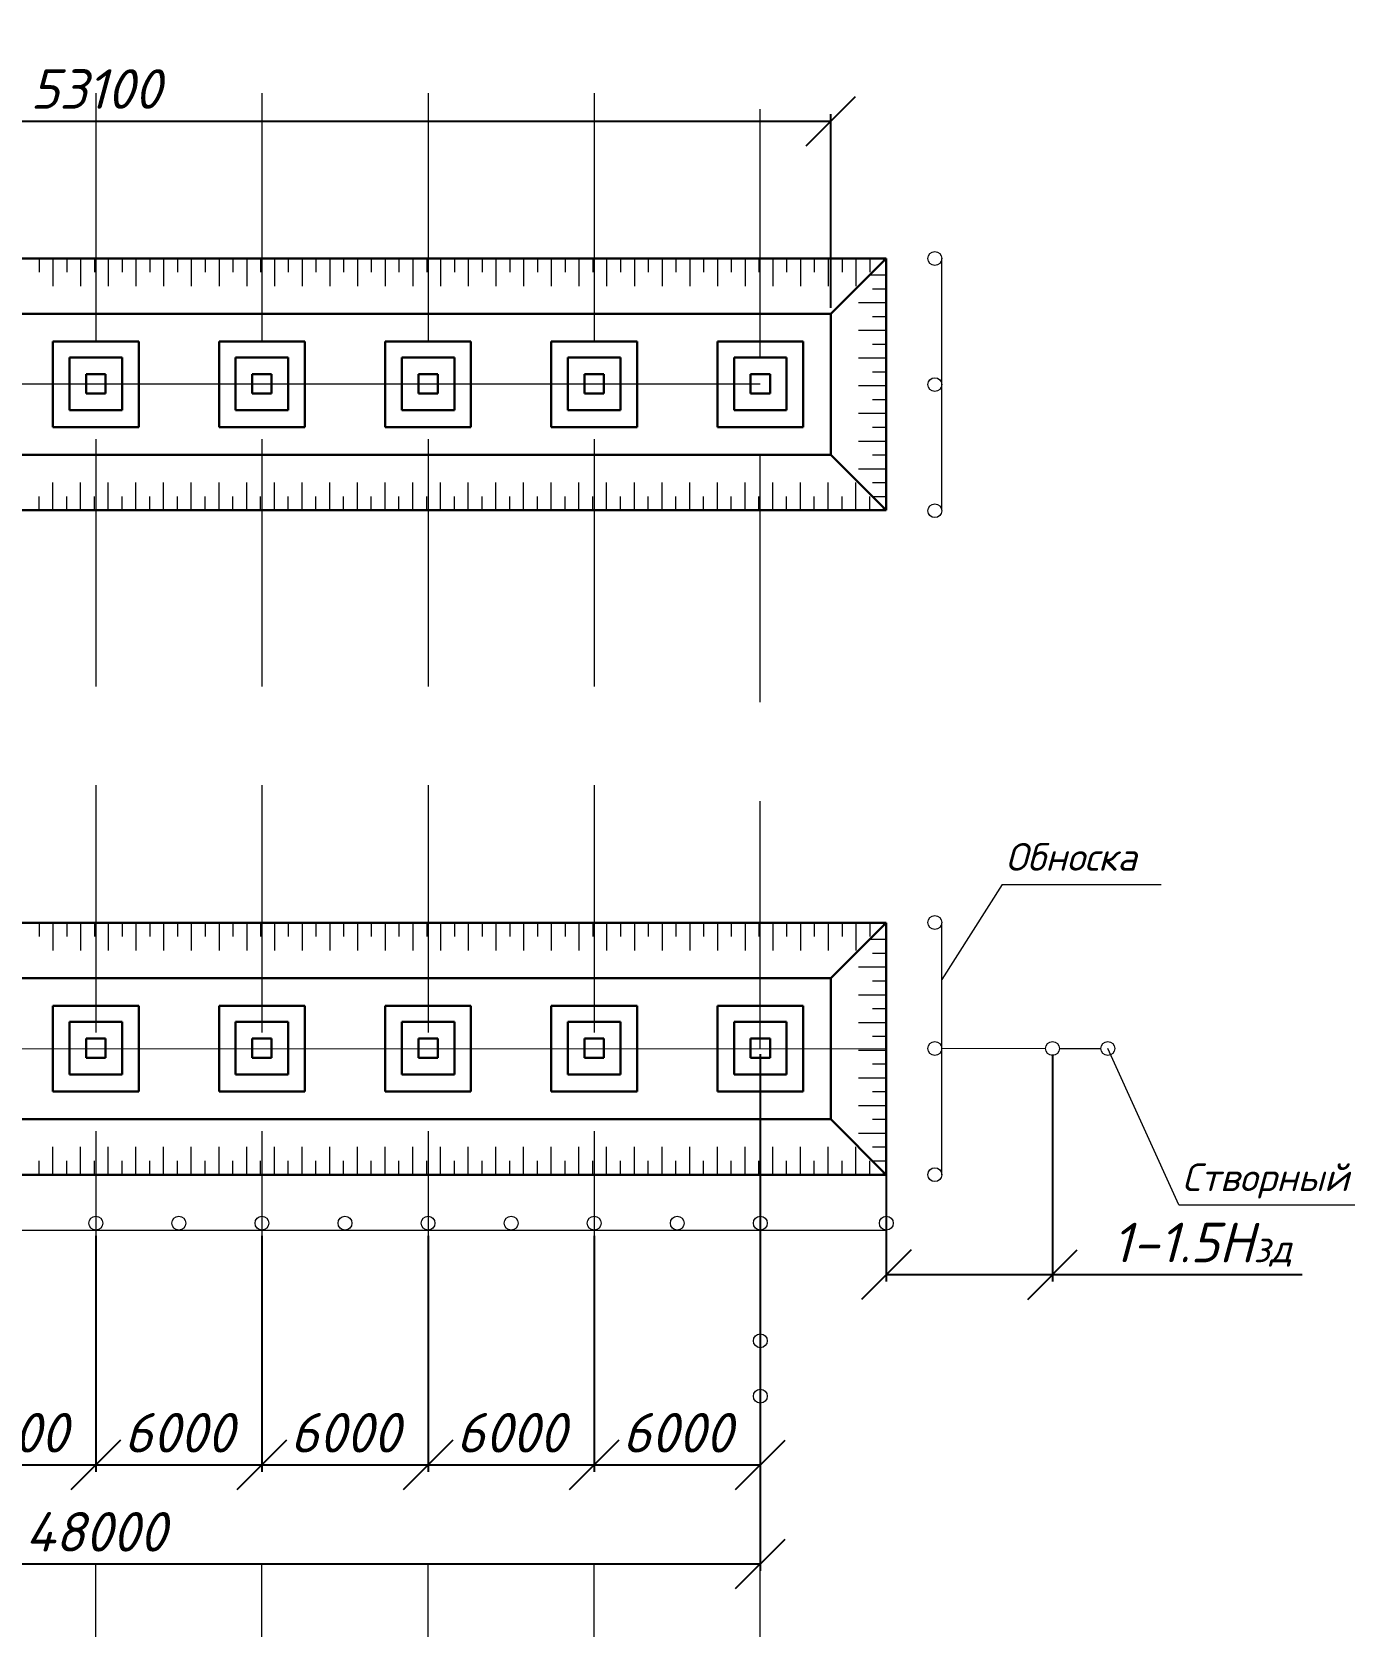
# Model space of a CAD drawing. Header units: millimetres. Extents: x 1422334 to 1587362, y 445536 to 446570.
# Drawn here: x 1585723.4 to 1585789.8, y 446402.8 to 446484 of the extents above; entities that cross this region are included whole.
import ezdxf

# ---------------------------------------------------------------- set-up
doc = ezdxf.new("R2010")
doc.units = ezdxf.units.MM
doc.header["$LTSCALE"] = 50
doc.linetypes.add('GOST2.303 4', pattern=[7, 5, -2, 0])
doc.layers.get('0').update_dxf_attribs({"lineweight": 13})
for name, color, linetype, lineweight in [('fund transh', 7, 'Continuous', 30), ('Линии склона', 7, 'Continuous', 30), ('оси траншей размеры', 7, 'Continuous', 13)]:
    doc.layers.add(name, color=color, linetype=linetype, lineweight=lineweight)
doc.styles.get("Standard").update_dxf_attribs({"font": 'isocpeui.ttf'})
doc.dimstyles.new('200', dxfattribs={"dimtxt": 2.5, "dimasz": 2.5, "dimexe": 0.3445, "dimexo": 0.3, "dimtad": 1, "dimlfac": 500, "dimtxsty": 'Standard', "dimblk": 'OBLIQUE', "dimcen": 2.5, "dimadec": 0, "dimazin": 0, "dimtfac": 1, "dimtmove": 0, "dimatfit": 3, "dimfxl": 1, "dimarcsym": 0})

# ---------------------------------------------------------------- blocks, each defined once
blk = doc.blocks.new('_Oblique')
at = {"color": 0, "linetype": 'ByBlock', "lineweight": -2}
blk.add_line((-0.5, -0.5), (0.5, 0.5), dxfattribs=at)
blk = doc.blocks.new('*D2150')
at = {"layer": 'Defpoints', "color": 0, "ltscale": 10000, "transparency": 16777216}
for p in [(1585693.002, 446432.604), (1585760.202, 446432.604), (1585760.202, 446406.525)]:
    blk.add_point(p, dxfattribs=at)
at = {"layer": 'оси траншей размеры', "color": 0, "lineweight": -2, "ltscale": 10000, "transparency": 16777216}
for p, q in [((1585693.002, 446432.304), (1585693.002, 446406.18)), ((1585760.202, 446432.304), (1585760.202, 446406.18)), ((1585693.002, 446406.525), (1585760.202, 446406.525))]:
    blk.add_line(p, q, dxfattribs=at)
at = {"layer": 'оси траншей размеры', "color": 0, "lineweight": -2, "ltscale": 10000, "transparency": 16777216, "xscale": 2.5, "yscale": 2.5, "zscale": 2.5, "rotation": 180}
blk.add_blockref('_Oblique', (1585693.002, 446406.525), dxfattribs=at)
at = {"layer": 'оси траншей размеры', "color": 0, "lineweight": -2, "ltscale": 10000, "transparency": 16777216, "xscale": 2.5, "yscale": 2.5, "zscale": 2.5}
blk.add_blockref('_Oblique', (1585760.202, 446406.525), dxfattribs=at)
at = {"layer": 'оси траншей размеры', "color": 0, "ltscale": 10000, "transparency": 16777216, "insert": (1585726.602, 446408.15), "char_height": 2, "attachment_point": 5}
blk.add_mtext('48000', dxfattribs=at)
blk = doc.blocks.new('*D2155')
at = {"layer": 'Defpoints', "color": 0, "ltscale": 10000, "transparency": 16777216}
for p in [(1585718.202, 446423.411), (1585726.602, 446423.411), (1585726.602, 446411.535)]:
    blk.add_point(p, dxfattribs=at)
at = {"layer": 'оси траншей размеры', "color": 0, "lineweight": -2, "ltscale": 10000, "transparency": 16777216}
for p, q in [((1585718.202, 446423.111), (1585718.202, 446411.191)), ((1585726.602, 446423.111), (1585726.602, 446411.191)), ((1585718.202, 446411.535), (1585726.602, 446411.535))]:
    blk.add_line(p, q, dxfattribs=at)
at = {"layer": 'оси траншей размеры', "color": 0, "lineweight": -2, "ltscale": 10000, "transparency": 16777216, "xscale": 2.5, "yscale": 2.5, "zscale": 2.5, "rotation": 180}
blk.add_blockref('_Oblique', (1585718.202, 446411.535), dxfattribs=at)
at = {"layer": 'оси траншей размеры', "color": 0, "lineweight": -2, "ltscale": 10000, "transparency": 16777216, "xscale": 2.5, "yscale": 2.5, "zscale": 2.5}
blk.add_blockref('_Oblique', (1585726.602, 446411.535), dxfattribs=at)
at = {"layer": 'оси траншей размеры', "color": 0, "ltscale": 10000, "transparency": 16777216, "insert": (1585722.402, 446413.16), "char_height": 2, "attachment_point": 5}
blk.add_mtext('6000', dxfattribs=at)
blk = doc.blocks.new('*D2156')
at = {"layer": 'Defpoints', "color": 0, "ltscale": 10000, "transparency": 16777216}
for p in [(1585726.602, 446423.411), (1585735.002, 446423.411), (1585735.002, 446411.535)]:
    blk.add_point(p, dxfattribs=at)
at = {"layer": 'оси траншей размеры', "color": 0, "lineweight": -2, "ltscale": 10000, "transparency": 16777216}
for p, q in [((1585726.602, 446423.111), (1585726.602, 446411.191)), ((1585735.002, 446423.111), (1585735.002, 446411.191)), ((1585726.602, 446411.535), (1585735.002, 446411.535))]:
    blk.add_line(p, q, dxfattribs=at)
at = {"layer": 'оси траншей размеры', "color": 0, "lineweight": -2, "ltscale": 10000, "transparency": 16777216, "xscale": 2.5, "yscale": 2.5, "zscale": 2.5, "rotation": 180}
blk.add_blockref('_Oblique', (1585726.602, 446411.535), dxfattribs=at)
at = {"layer": 'оси траншей размеры', "color": 0, "lineweight": -2, "ltscale": 10000, "transparency": 16777216, "xscale": 2.5, "yscale": 2.5, "zscale": 2.5}
blk.add_blockref('_Oblique', (1585735.002, 446411.535), dxfattribs=at)
at = {"layer": 'оси траншей размеры', "color": 0, "ltscale": 10000, "transparency": 16777216, "insert": (1585730.802, 446413.16), "char_height": 2, "attachment_point": 5}
blk.add_mtext('6000', dxfattribs=at)
blk = doc.blocks.new('*D2157')
at = {"layer": 'Defpoints', "color": 0, "ltscale": 10000, "transparency": 16777216}
for p in [(1585735.002, 446423.411), (1585743.402, 446423.411), (1585743.402, 446411.535)]:
    blk.add_point(p, dxfattribs=at)
at = {"layer": 'оси траншей размеры', "color": 0, "lineweight": -2, "ltscale": 10000, "transparency": 16777216}
for p, q in [((1585735.002, 446423.111), (1585735.002, 446411.191)), ((1585743.402, 446423.111), (1585743.402, 446411.191)), ((1585735.002, 446411.535), (1585743.402, 446411.535))]:
    blk.add_line(p, q, dxfattribs=at)
at = {"layer": 'оси траншей размеры', "color": 0, "lineweight": -2, "ltscale": 10000, "transparency": 16777216, "xscale": 2.5, "yscale": 2.5, "zscale": 2.5, "rotation": 180}
blk.add_blockref('_Oblique', (1585735.002, 446411.535), dxfattribs=at)
at = {"layer": 'оси траншей размеры', "color": 0, "lineweight": -2, "ltscale": 10000, "transparency": 16777216, "xscale": 2.5, "yscale": 2.5, "zscale": 2.5}
blk.add_blockref('_Oblique', (1585743.402, 446411.535), dxfattribs=at)
at = {"layer": 'оси траншей размеры', "color": 0, "ltscale": 10000, "transparency": 16777216, "insert": (1585739.202, 446413.16), "char_height": 2, "attachment_point": 5}
blk.add_mtext('6000', dxfattribs=at)
blk = doc.blocks.new('*D2158')
at = {"layer": 'Defpoints', "color": 0, "ltscale": 10000, "transparency": 16777216}
for p in [(1585743.402, 446423.411), (1585751.802, 446423.411), (1585751.802, 446411.535)]:
    blk.add_point(p, dxfattribs=at)
at = {"layer": 'оси траншей размеры', "color": 0, "lineweight": -2, "ltscale": 10000, "transparency": 16777216}
for p, q in [((1585743.402, 446423.111), (1585743.402, 446411.191)), ((1585751.802, 446423.111), (1585751.802, 446411.191)), ((1585743.402, 446411.535), (1585751.802, 446411.535))]:
    blk.add_line(p, q, dxfattribs=at)
at = {"layer": 'оси траншей размеры', "color": 0, "lineweight": -2, "ltscale": 10000, "transparency": 16777216, "xscale": 2.5, "yscale": 2.5, "zscale": 2.5, "rotation": 180}
blk.add_blockref('_Oblique', (1585743.402, 446411.535), dxfattribs=at)
at = {"layer": 'оси траншей размеры', "color": 0, "lineweight": -2, "ltscale": 10000, "transparency": 16777216, "xscale": 2.5, "yscale": 2.5, "zscale": 2.5}
blk.add_blockref('_Oblique', (1585751.802, 446411.535), dxfattribs=at)
at = {"layer": 'оси траншей размеры', "color": 0, "ltscale": 10000, "transparency": 16777216, "insert": (1585747.602, 446413.16), "char_height": 2, "attachment_point": 5}
blk.add_mtext('6000', dxfattribs=at)
blk = doc.blocks.new('*D2159')
at = {"layer": 'Defpoints', "color": 0, "ltscale": 10000, "transparency": 16777216}
for p in [(1585751.802, 446423.411), (1585760.202, 446423.411), (1585760.202, 446411.535)]:
    blk.add_point(p, dxfattribs=at)
at = {"layer": 'оси траншей размеры', "color": 0, "lineweight": -2, "ltscale": 10000, "transparency": 16777216}
for p, q in [((1585751.802, 446423.111), (1585751.802, 446411.191)), ((1585760.202, 446423.111), (1585760.202, 446411.191)), ((1585751.802, 446411.535), (1585760.202, 446411.535))]:
    blk.add_line(p, q, dxfattribs=at)
at = {"layer": 'оси траншей размеры', "color": 0, "lineweight": -2, "ltscale": 10000, "transparency": 16777216, "xscale": 2.5, "yscale": 2.5, "zscale": 2.5, "rotation": 180}
blk.add_blockref('_Oblique', (1585751.802, 446411.535), dxfattribs=at)
at = {"layer": 'оси траншей размеры', "color": 0, "lineweight": -2, "ltscale": 10000, "transparency": 16777216, "xscale": 2.5, "yscale": 2.5, "zscale": 2.5}
blk.add_blockref('_Oblique', (1585760.202, 446411.535), dxfattribs=at)
at = {"layer": 'оси траншей размеры', "color": 0, "ltscale": 10000, "transparency": 16777216, "insert": (1585756.002, 446413.16), "char_height": 2, "attachment_point": 5}
blk.add_mtext('6000', dxfattribs=at)
blk = doc.blocks.new('*D2160')
at = {"layer": 'Defpoints', "color": 0, "ltscale": 10000, "transparency": 16777216}
for p in [(1585766.572, 446432.591), (1585774.972, 446432.591), (1585774.972, 446421.156)]:
    blk.add_point(p, dxfattribs=at)
at = {"layer": 'оси траншей размеры', "color": 0, "lineweight": -2, "ltscale": 10000, "transparency": 16777216}
for p, q in [((1585766.572, 446432.291), (1585766.572, 446420.811)), ((1585774.972, 446432.291), (1585774.972, 446420.811)), ((1585766.572, 446421.156), (1585774.972, 446421.156)), ((1585774.972, 446421.156), (1585787.594, 446421.156))]:
    blk.add_line(p, q, dxfattribs=at)
at = {"layer": 'оси траншей размеры', "color": 0, "lineweight": -2, "ltscale": 10000, "transparency": 16777216, "xscale": 2.5, "yscale": 2.5, "zscale": 2.5, "rotation": 180}
blk.add_blockref('_Oblique', (1585766.572, 446421.156), dxfattribs=at)
at = {"layer": 'оси траншей размеры', "color": 0, "lineweight": -2, "ltscale": 10000, "transparency": 16777216, "xscale": 2.5, "yscale": 2.5, "zscale": 2.5}
blk.add_blockref('_Oblique', (1585774.972, 446421.156), dxfattribs=at)
at = {"layer": 'оси траншей размеры', "color": 0, "ltscale": 10000, "transparency": 16777216, "insert": (1585782.533, 446422.781), "char_height": 2, "attachment_point": 5}
blk.add_mtext('1-1.5H{\\H0.7x;\\S^ зд;}', dxfattribs=at)
blk = doc.blocks.new('*D2149')
at = {"layer": 'Defpoints', "color": 0, "ltscale": 10000, "transparency": 16777216}
for p in [(1585763.772, 446479.491), (1585689.432, 446469.751, -8264.643), (1585763.772, 446469.751, -8264.643)]:
    blk.add_point(p, dxfattribs=at)
at = {"layer": 'оси траншей размеры', "color": 0, "lineweight": -2, "ltscale": 10000, "transparency": 16777216}
for p, q in [((1585689.432, 446470.051), (1585689.432, 446479.835)), ((1585763.772, 446470.051), (1585763.772, 446479.835)), ((1585689.432, 446479.491), (1585763.772, 446479.491))]:
    blk.add_line(p, q, dxfattribs=at)
at = {"layer": 'оси траншей размеры', "color": 0, "lineweight": -2, "ltscale": 10000, "transparency": 16777216, "xscale": 2.5, "yscale": 2.5, "zscale": 2.5, "rotation": 180}
blk.add_blockref('_Oblique', (1585689.432, 446479.491), dxfattribs=at)
at = {"layer": 'оси траншей размеры', "color": 0, "lineweight": -2, "ltscale": 10000, "transparency": 16777216, "xscale": 2.5, "yscale": 2.5, "zscale": 2.5}
blk.add_blockref('_Oblique', (1585763.772, 446479.491), dxfattribs=at)
at = {"layer": 'оси траншей размеры', "color": 0, "ltscale": 10000, "transparency": 16777216, "insert": (1585726.602, 446481.116), "char_height": 2, "attachment_point": 5}
blk.add_mtext('53100', dxfattribs=at)

msp = doc.modelspace()

# ---------------------------------------------------------------- linework, layer by layer
at = {"layer": 'fund transh', "ltscale": 10000}
for p, q in [((1585728.772111, 446468.351392), (1585724.432111, 446468.351392)), ((1585724.432111, 446468.351392), (1585724.432111, 446464.011392)), ((1585728.772111, 446464.011392), (1585728.772111, 446468.351392)), ((1585737.172111, 446468.351392), (1585732.832111, 446468.351392)), ((1585732.832111, 446468.351392), (1585732.832111, 446464.011392)), ((1585737.172111, 446464.011392), (1585737.172111, 446468.351392)), ((1585745.572111, 446468.351392), (1585741.232111, 446468.351392)), ((1585741.232111, 446468.351392), (1585741.232111, 446464.011392)), ((1585745.572111, 446464.011392), (1585745.572111, 446468.351392)), ((1585753.972111, 446468.351392), (1585749.632111, 446468.351392)), ((1585749.632111, 446468.351392), (1585749.632111, 446464.011392)), ((1585753.972111, 446464.011392), (1585753.972111, 446468.351392)), ((1585762.372111, 446468.351392), (1585758.032111, 446468.351392)), ((1585758.032111, 446468.351392), (1585758.032111, 446464.011392)), ((1585762.372111, 446464.011392), (1585762.372111, 446468.351392)), ((1585725.272111, 446464.874447), (1585725.272111, 446467.534447)), ((1585725.272111, 446467.534447), (1585727.932111, 446467.534447)), ((1585727.932111, 446467.534447), (1585727.932111, 446464.874447)), ((1585733.672111, 446464.874447), (1585733.672111, 446467.534447)), ((1585733.672111, 446467.534447), (1585736.332111, 446467.534447)), ((1585736.332111, 446467.534447), (1585736.332111, 446464.874447)), ((1585742.072111, 446464.874447), (1585742.072111, 446467.534447)), ((1585742.072111, 446467.534447), (1585744.732111, 446467.534447)), ((1585744.732111, 446467.534447), (1585744.732111, 446464.874447)), ((1585750.472111, 446464.874447), (1585750.472111, 446467.534447)), ((1585750.472111, 446467.534447), (1585753.132111, 446467.534447)), ((1585753.132111, 446467.534447), (1585753.132111, 446464.874447)), ((1585758.872111, 446464.874447), (1585758.872111, 446467.534447)), ((1585758.872111, 446467.534447), (1585761.532111, 446467.534447)), ((1585761.532111, 446467.534447), (1585761.532111, 446464.874447)), ((1585726.112111, 446465.714447), (1585726.112111, 446466.694447)), ((1585726.112111, 446466.694447), (1585727.092111, 446466.694447)), ((1585727.092111, 446466.694447), (1585727.092111, 446465.714447)), ((1585734.512111, 446465.714447), (1585734.512111, 446466.694447)), ((1585734.512111, 446466.694447), (1585735.492111, 446466.694447)), ((1585735.492111, 446466.694447), (1585735.492111, 446465.714447)), ((1585742.912111, 446465.714447), (1585742.912111, 446466.694447)), ((1585742.912111, 446466.694447), (1585743.892111, 446466.694447)), ((1585743.892111, 446466.694447), (1585743.892111, 446465.714447)), ((1585751.312111, 446465.714447), (1585751.312111, 446466.694447)), ((1585751.312111, 446466.694447), (1585752.292111, 446466.694447)), ((1585752.292111, 446466.694447), (1585752.292111, 446465.714447)), ((1585759.712111, 446465.714447), (1585759.712111, 446466.694447)), ((1585759.712111, 446466.694447), (1585760.692111, 446466.694447)), ((1585760.692111, 446466.694447), (1585760.692111, 446465.714447)), ((1585727.092111, 446465.714447), (1585726.112111, 446465.714447)), ((1585735.492111, 446465.714447), (1585734.512111, 446465.714447)), ((1585743.892111, 446465.714447), (1585742.912111, 446465.714447)), ((1585752.292111, 446465.714447), (1585751.312111, 446465.714447)), ((1585760.692111, 446465.714447), (1585759.712111, 446465.714447)), ((1585727.932111, 446464.874447), (1585725.272111, 446464.874447)), ((1585736.332111, 446464.874447), (1585733.672111, 446464.874447)), ((1585744.732111, 446464.874447), (1585742.072111, 446464.874447)), ((1585753.132111, 446464.874447), (1585750.472111, 446464.874447)), ((1585761.532111, 446464.874447), (1585758.872111, 446464.874447)), ((1585724.432111, 446464.011392), (1585728.772111, 446464.011392)), ((1585732.832111, 446464.011392), (1585737.172111, 446464.011392)), ((1585741.232111, 446464.011392), (1585745.572111, 446464.011392)), ((1585749.632111, 446464.011392), (1585753.972111, 446464.011392)), ((1585758.032111, 446464.011392), (1585762.372111, 446464.011392)), ((1585728.772111, 446434.751392), (1585724.432111, 446434.751392)), ((1585724.432111, 446434.751392), (1585724.432111, 446430.411392)), ((1585728.772111, 446430.411392), (1585728.772111, 446434.751392)), ((1585737.172111, 446434.751392), (1585732.832111, 446434.751392)), ((1585732.832111, 446434.751392), (1585732.832111, 446430.411392)), ((1585737.172111, 446430.411392), (1585737.172111, 446434.751392)), ((1585745.572111, 446434.751392), (1585741.232111, 446434.751392)), ((1585741.232111, 446434.751392), (1585741.232111, 446430.411392)), ((1585745.572111, 446430.411392), (1585745.572111, 446434.751392)), ((1585753.972111, 446434.751392), (1585749.632111, 446434.751392)), ((1585749.632111, 446434.751392), (1585749.632111, 446430.411392)), ((1585753.972111, 446430.411392), (1585753.972111, 446434.751392)), ((1585762.372111, 446434.751392), (1585758.032111, 446434.751392)), ((1585758.032111, 446434.751392), (1585758.032111, 446430.411392)), ((1585762.372111, 446430.411392), (1585762.372111, 446434.751392)), ((1585725.272111, 446431.274447), (1585725.272111, 446433.934447)), ((1585725.272111, 446433.934447), (1585727.932111, 446433.934447)), ((1585727.932111, 446433.934447), (1585727.932111, 446431.274447)), ((1585733.672111, 446431.274447), (1585733.672111, 446433.934447)), ((1585733.672111, 446433.934447), (1585736.332111, 446433.934447)), ((1585736.332111, 446433.934447), (1585736.332111, 446431.274447)), ((1585742.072111, 446431.274447), (1585742.072111, 446433.934447)), ((1585742.072111, 446433.934447), (1585744.732111, 446433.934447)), ((1585744.732111, 446433.934447), (1585744.732111, 446431.274447)), ((1585750.472111, 446431.274447), (1585750.472111, 446433.934447)), ((1585750.472111, 446433.934447), (1585753.132111, 446433.934447)), ((1585753.132111, 446433.934447), (1585753.132111, 446431.274447)), ((1585758.872111, 446431.274447), (1585758.872111, 446433.934447)), ((1585758.872111, 446433.934447), (1585761.532111, 446433.934447)), ((1585761.532111, 446433.934447), (1585761.532111, 446431.274447)), ((1585726.112111, 446432.114447), (1585726.112111, 446433.094447)), ((1585726.112111, 446433.094447), (1585727.092111, 446433.094447)), ((1585727.092111, 446433.094447), (1585727.092111, 446432.114447)), ((1585734.512111, 446432.114447), (1585734.512111, 446433.094447)), ((1585734.512111, 446433.094447), (1585735.492111, 446433.094447)), ((1585735.492111, 446433.094447), (1585735.492111, 446432.114447)), ((1585742.912111, 446432.114447), (1585742.912111, 446433.094447)), ((1585742.912111, 446433.094447), (1585743.892111, 446433.094447)), ((1585743.892111, 446433.094447), (1585743.892111, 446432.114447)), ((1585751.312111, 446432.114447), (1585751.312111, 446433.094447)), ((1585751.312111, 446433.094447), (1585752.292111, 446433.094447)), ((1585752.292111, 446433.094447), (1585752.292111, 446432.114447)), ((1585759.712111, 446432.114447), (1585759.712111, 446433.094447)), ((1585759.712111, 446433.094447), (1585760.692111, 446433.094447)), ((1585760.692111, 446433.094447), (1585760.692111, 446432.114447)), ((1585727.092111, 446432.114447), (1585726.112111, 446432.114447)), ((1585735.492111, 446432.114447), (1585734.512111, 446432.114447)), ((1585743.892111, 446432.114447), (1585742.912111, 446432.114447)), ((1585752.292111, 446432.114447), (1585751.312111, 446432.114447)), ((1585760.692111, 446432.114447), (1585759.712111, 446432.114447)), ((1585727.932111, 446431.274447), (1585725.272111, 446431.274447)), ((1585736.332111, 446431.274447), (1585733.672111, 446431.274447)), ((1585744.732111, 446431.274447), (1585742.072111, 446431.274447)), ((1585753.132111, 446431.274447), (1585750.472111, 446431.274447)), ((1585761.532111, 446431.274447), (1585758.872111, 446431.274447)), ((1585724.432111, 446430.411392), (1585728.772111, 446430.411392)), ((1585732.832111, 446430.411392), (1585737.172111, 446430.411392)), ((1585741.232111, 446430.411392), (1585745.572111, 446430.411392)), ((1585749.632111, 446430.411392), (1585753.972111, 446430.411392)), ((1585758.032111, 446430.411392), (1585762.372111, 446430.411392))]:
    msp.add_line(p, q, dxfattribs=at)
at = {"layer": 'Линии склона', "ltscale": 10000}
for p, q in [((1585686.632111, 446472.551392), (1585766.572111, 446472.551392)), ((1585763.772111, 446469.751392), (1585766.572111, 446472.551392)), ((1585766.572111, 446472.551392), (1585766.572111, 446459.811392)), ((1585689.432111, 446469.751392), (1585763.772111, 446469.751392)), ((1585763.772111, 446469.751392), (1585763.772111, 446462.611392)), ((1585763.772111, 446462.611392), (1585689.432111, 446462.611392)), ((1585763.772111, 446462.611392), (1585766.572111, 446459.811392)), ((1585766.572111, 446459.811392), (1585686.632111, 446459.811392)), ((1585686.632111, 446438.951392), (1585766.572111, 446438.951392)), ((1585763.772111, 446436.151392), (1585766.572111, 446438.951392)), ((1585766.572111, 446438.951392), (1585766.572111, 446426.211392)), ((1585689.432111, 446436.151392), (1585763.772111, 446436.151392)), ((1585763.772111, 446436.151392), (1585763.772111, 446429.011392)), ((1585689.432111, 446429.011392), (1585763.772111, 446429.011392)), ((1585763.772111, 446429.011392), (1585766.572111, 446426.211392)), ((1585686.632111, 446426.211392), (1585766.572111, 446426.211392))]:
    msp.add_line(p, q, dxfattribs=at)
at = {"layer": 'оси траншей размеры', "linetype": 'GOST2.303 4', "ltscale": 0.05}
for p, q in [((1585726.602111, 446533.404447), (1585726.602111, 446411.535149)), ((1585735.002111, 446533.404447), (1585735.002111, 446411.535149)), ((1585743.402111, 446533.404447), (1585743.402111, 446411.535149)), ((1585751.802111, 446533.404447), (1585751.802111, 446411.535149)), ((1585760.202111, 446432.604447), (1585760.202111, 446533.404447))]:
    msp.add_line(p, q, dxfattribs=at)
at = {"layer": 'оси траншей размеры', "ltscale": 10000}
for p, q in [((1585723.732111, 446472.551392), (1585723.732111, 446471.851392)), ((1585724.432111, 446472.551392), (1585724.432111, 446471.151392)), ((1585724.432111, 446472.551392), (1585725.132111, 446472.551392)), ((1585725.132111, 446472.551392), (1585725.132111, 446471.851392)), ((1585725.832111, 446472.551392), (1585725.832111, 446471.151392)), ((1585726.532111, 446472.551392), (1585726.532111, 446471.851392)), ((1585727.232111, 446472.551392), (1585727.232111, 446471.151392)), ((1585727.932111, 446472.551392), (1585727.932111, 446471.851392)), ((1585728.632111, 446472.551392), (1585728.632111, 446471.151392)), ((1585728.632111, 446472.551392), (1585729.332111, 446472.551392)), ((1585729.332111, 446472.551392), (1585729.332111, 446471.851392)), ((1585730.032111, 446472.551392), (1585730.032111, 446471.151392)), ((1585730.732111, 446472.551392), (1585730.732111, 446471.851392)), ((1585731.432111, 446472.551392), (1585731.432111, 446471.151392)), ((1585732.132111, 446472.551392), (1585732.132111, 446471.851392)), ((1585732.832111, 446472.551392), (1585732.832111, 446471.151392)), ((1585732.832111, 446472.551392), (1585733.532111, 446472.551392)), ((1585733.532111, 446472.551392), (1585733.532111, 446471.851392)), ((1585734.232111, 446472.551392), (1585734.232111, 446471.151392)), ((1585734.932111, 446472.551392), (1585734.932111, 446471.851392)), ((1585735.632111, 446472.551392), (1585735.632111, 446471.151392)), ((1585736.332111, 446472.551392), (1585736.332111, 446471.851392)), ((1585737.032111, 446472.551392), (1585737.032111, 446471.151392)), ((1585737.032111, 446472.551392), (1585737.732111, 446472.551392)), ((1585737.732111, 446472.551392), (1585737.732111, 446471.851392)), ((1585738.432111, 446472.551392), (1585738.432111, 446471.151392)), ((1585739.132111, 446472.551392), (1585739.132111, 446471.851392)), ((1585739.832111, 446472.551392), (1585739.832111, 446471.151392)), ((1585740.532111, 446472.551392), (1585740.532111, 446471.851392)), ((1585741.232111, 446472.551392), (1585741.232111, 446471.151392)), ((1585741.232111, 446472.551392), (1585741.932111, 446472.551392)), ((1585741.932111, 446472.551392), (1585741.932111, 446471.851392)), ((1585742.632111, 446472.551392), (1585742.632111, 446471.151392)), ((1585743.332111, 446472.551392), (1585743.332111, 446471.851392)), ((1585744.032111, 446472.551392), (1585744.032111, 446471.151392)), ((1585744.732111, 446472.551392), (1585744.732111, 446471.851392)), ((1585745.432111, 446472.551392), (1585745.432111, 446471.151392)), ((1585745.432111, 446472.551392), (1585746.132111, 446472.551392)), ((1585746.132111, 446472.551392), (1585746.132111, 446471.851392)), ((1585746.832111, 446472.551392), (1585746.832111, 446471.151392)), ((1585747.532111, 446472.551392), (1585747.532111, 446471.851392)), ((1585748.232111, 446472.551392), (1585748.232111, 446471.151392)), ((1585748.932111, 446472.551392), (1585748.932111, 446471.851392)), ((1585749.632111, 446472.551392), (1585749.632111, 446471.151392)), ((1585749.632111, 446472.551392), (1585750.332111, 446472.551392)), ((1585750.332111, 446472.551392), (1585750.332111, 446471.851392)), ((1585751.032111, 446472.551392), (1585751.032111, 446471.151392)), ((1585751.732111, 446472.551392), (1585751.732111, 446471.851392)), ((1585752.432111, 446472.551392), (1585752.432111, 446471.151392)), ((1585753.132111, 446472.551392), (1585753.132111, 446471.851392)), ((1585753.832111, 446472.551392), (1585753.832111, 446471.151392)), ((1585753.832111, 446472.551392), (1585754.532111, 446472.551392)), ((1585754.532111, 446472.551392), (1585754.532111, 446471.851392)), ((1585755.232111, 446472.551392), (1585755.232111, 446471.151392)), ((1585755.932111, 446472.551392), (1585755.932111, 446471.851392)), ((1585756.632111, 446472.551392), (1585756.632111, 446471.151392)), ((1585757.332111, 446472.551392), (1585757.332111, 446471.851392)), ((1585758.032111, 446472.551392), (1585758.032111, 446471.151392)), ((1585758.032111, 446472.551392), (1585758.732111, 446472.551392)), ((1585758.732111, 446472.551392), (1585758.732111, 446471.851392)), ((1585759.432111, 446472.551392), (1585759.432111, 446471.151392)), ((1585760.132111, 446472.551392), (1585760.132111, 446471.851392)), ((1585760.832111, 446472.551392), (1585760.832111, 446471.151392)), ((1585761.532111, 446472.551392), (1585761.532111, 446471.851392)), ((1585762.232111, 446472.551392), (1585762.232111, 446471.151392)), ((1585762.232111, 446472.551392), (1585762.932111, 446472.551392)), ((1585762.932111, 446472.551392), (1585762.932111, 446471.851392)), ((1585763.632111, 446472.551392), (1585763.632111, 446471.151392)), ((1585764.332111, 446472.551392), (1585764.332111, 446471.851392)), ((1585765.032111, 446472.551392), (1585765.032111, 446471.151392)), ((1585765.732111, 446472.551392), (1585765.732111, 446471.851392)), ((1585766.432111, 446472.551392), (1585766.432111, 446472.411392)), ((1585769.372111, 446459.811392), (1585769.372111, 446472.551392)), ((1585766.572111, 446471.697499), (1585765.718218, 446471.697499)), ((1585766.572111, 446470.997499), (1585765.872111, 446470.997499)), ((1585766.572111, 446470.297499), (1585765.172111, 446470.297499)), ((1585766.572111, 446469.597499), (1585765.872111, 446469.597499)), ((1585766.572111, 446468.897499), (1585765.172111, 446468.897499)), ((1585766.572111, 446468.197499), (1585765.872111, 446468.197499)), ((1585766.572111, 446467.497499), (1585765.172111, 446467.497499)), ((1585766.572111, 446466.797499), (1585765.872111, 446466.797499)), ((1585693.002111, 446466.204447), (1585760.202111, 446466.204447)), ((1585693.002111, 446466.204447), (1585760.202111, 446466.204447)), ((1585766.572111, 446466.097499), (1585765.172111, 446466.097499)), ((1585766.572111, 446465.397499), (1585765.872111, 446465.397499)), ((1585766.572111, 446464.697499), (1585765.172111, 446464.697499)), ((1585766.572111, 446463.997499), (1585765.872111, 446463.997499)), ((1585766.572111, 446463.297499), (1585765.172111, 446463.297499)), ((1585766.572111, 446461.897499), (1585765.172111, 446461.897499)), ((1585766.572111, 446462.597499), (1585765.872111, 446462.597499)), ((1585724.432111, 446459.811392), (1585724.432111, 446461.211392)), ((1585725.832111, 446459.811392), (1585725.832111, 446461.211392)), ((1585727.232111, 446459.811392), (1585727.232111, 446461.211392)), ((1585728.632111, 446459.811392), (1585728.632111, 446461.211392)), ((1585730.032111, 446459.811392), (1585730.032111, 446461.211392)), ((1585731.432111, 446459.811392), (1585731.432111, 446461.211392)), ((1585732.832111, 446459.811392), (1585732.832111, 446461.211392)), ((1585734.232111, 446459.811392), (1585734.232111, 446461.211392)), ((1585735.632111, 446459.811392), (1585735.632111, 446461.211392)), ((1585737.032111, 446459.811392), (1585737.032111, 446461.211392)), ((1585738.432111, 446459.811392), (1585738.432111, 446461.211392)), ((1585739.832111, 446459.811392), (1585739.832111, 446461.211392)), ((1585741.232111, 446459.811392), (1585741.232111, 446461.211392)), ((1585742.632111, 446459.811392), (1585742.632111, 446461.211392)), ((1585744.032111, 446459.811392), (1585744.032111, 446461.211392)), ((1585745.432111, 446459.811392), (1585745.432111, 446461.211392)), ((1585746.832111, 446459.811392), (1585746.832111, 446461.211392)), ((1585748.232111, 446459.811392), (1585748.232111, 446461.211392)), ((1585749.632111, 446459.811392), (1585749.632111, 446461.211392)), ((1585751.032111, 446459.811392), (1585751.032111, 446461.211392)), ((1585752.432111, 446459.811392), (1585752.432111, 446461.211392)), ((1585753.832111, 446459.811392), (1585753.832111, 446461.211392)), ((1585755.232111, 446459.811392), (1585755.232111, 446461.211392)), ((1585756.632111, 446459.811392), (1585756.632111, 446461.211392)), ((1585758.032111, 446459.811392), (1585758.032111, 446461.211392)), ((1585759.432111, 446459.811392), (1585759.432111, 446461.211392)), ((1585760.832111, 446459.811392), (1585760.832111, 446461.211392)), ((1585762.232111, 446459.811392), (1585762.232111, 446461.211392)), ((1585763.632111, 446459.811392), (1585763.632111, 446461.211392)), ((1585765.032111, 446459.811392), (1585765.032111, 446461.211392)), ((1585766.572111, 446461.197499), (1585765.872111, 446461.197499)), ((1585723.732111, 446459.811392), (1585723.732111, 446460.511392)), ((1585725.132111, 446459.811392), (1585725.132111, 446460.511392)), ((1585726.532111, 446459.811392), (1585726.532111, 446460.511392)), ((1585727.932111, 446459.811392), (1585727.932111, 446460.511392)), ((1585729.332111, 446459.811392), (1585729.332111, 446460.511392)), ((1585730.732111, 446459.811392), (1585730.732111, 446460.511392)), ((1585732.132111, 446459.811392), (1585732.132111, 446460.511392)), ((1585733.532111, 446459.811392), (1585733.532111, 446460.511392)), ((1585734.932111, 446459.811392), (1585734.932111, 446460.511392)), ((1585736.332111, 446459.811392), (1585736.332111, 446460.511392)), ((1585737.732111, 446459.811392), (1585737.732111, 446460.511392)), ((1585739.132111, 446459.811392), (1585739.132111, 446460.511392)), ((1585740.532111, 446459.811392), (1585740.532111, 446460.511392)), ((1585741.932111, 446459.811392), (1585741.932111, 446460.511392)), ((1585743.332111, 446459.811392), (1585743.332111, 446460.511392)), ((1585744.732111, 446459.811392), (1585744.732111, 446460.511392)), ((1585746.132111, 446459.811392), (1585746.132111, 446460.511392)), ((1585747.532111, 446459.811392), (1585747.532111, 446460.511392)), ((1585748.932111, 446459.811392), (1585748.932111, 446460.511392)), ((1585750.332111, 446459.811392), (1585750.332111, 446460.511392)), ((1585751.732111, 446459.811392), (1585751.732111, 446460.511392)), ((1585753.132111, 446459.811392), (1585753.132111, 446460.511392)), ((1585754.532111, 446459.811392), (1585754.532111, 446460.511392)), ((1585755.932111, 446459.811392), (1585755.932111, 446460.511392)), ((1585757.332111, 446459.811392), (1585757.332111, 446460.511392)), ((1585758.732111, 446459.811392), (1585758.732111, 446460.511392)), ((1585760.132111, 446459.811392), (1585760.132111, 446460.511392)), ((1585761.532111, 446459.811392), (1585761.532111, 446460.511392)), ((1585762.932111, 446459.811392), (1585762.932111, 446460.511392)), ((1585764.332111, 446459.811392), (1585764.332111, 446460.511392)), ((1585765.732111, 446459.811392), (1585765.732111, 446460.511392)), ((1585766.572111, 446460.497499), (1585765.886003, 446460.497499)), ((1585724.432111, 446459.811392), (1585725.132111, 446459.811392)), ((1585728.632111, 446459.811392), (1585729.332111, 446459.811392)), ((1585732.832111, 446459.811392), (1585733.532111, 446459.811392)), ((1585737.032111, 446459.811392), (1585737.732111, 446459.811392)), ((1585741.232111, 446459.811392), (1585741.932111, 446459.811392)), ((1585745.432111, 446459.811392), (1585746.132111, 446459.811392)), ((1585749.632111, 446459.811392), (1585750.332111, 446459.811392)), ((1585753.832111, 446459.811392), (1585754.532111, 446459.811392)), ((1585758.032111, 446459.811392), (1585758.732111, 446459.811392)), ((1585762.232111, 446459.811392), (1585762.932111, 446459.811392)), ((1585766.432111, 446459.811392), (1585766.432111, 446459.951392)), ((1585772.428545, 446440.882888), (1585769.372111, 446436.088822)), ((1585772.428545, 446440.882888), (1585780.476786, 446440.882888)), ((1585723.732111, 446438.951392), (1585723.732111, 446438.251392)), ((1585724.432111, 446438.951392), (1585724.432111, 446437.551392)), ((1585724.432111, 446438.951392), (1585725.132111, 446438.951392)), ((1585725.132111, 446438.951392), (1585725.132111, 446438.251392)), ((1585725.832111, 446438.951392), (1585725.832111, 446437.551392)), ((1585726.532111, 446438.951392), (1585726.532111, 446438.251392)), ((1585727.232111, 446438.951392), (1585727.232111, 446437.551392)), ((1585727.932111, 446438.951392), (1585727.932111, 446438.251392)), ((1585728.632111, 446438.951392), (1585728.632111, 446437.551392)), ((1585728.632111, 446438.951392), (1585729.332111, 446438.951392)), ((1585729.332111, 446438.951392), (1585729.332111, 446438.251392)), ((1585730.032111, 446438.951392), (1585730.032111, 446437.551392)), ((1585730.732111, 446438.951392), (1585730.732111, 446438.251392)), ((1585731.432111, 446438.951392), (1585731.432111, 446437.551392)), ((1585732.132111, 446438.951392), (1585732.132111, 446438.251392)), ((1585732.832111, 446438.951392), (1585732.832111, 446437.551392)), ((1585732.832111, 446438.951392), (1585733.532111, 446438.951392)), ((1585733.532111, 446438.951392), (1585733.532111, 446438.251392)), ((1585734.232111, 446438.951392), (1585734.232111, 446437.551392)), ((1585734.932111, 446438.951392), (1585734.932111, 446438.251392)), ((1585735.632111, 446438.951392), (1585735.632111, 446437.551392)), ((1585736.332111, 446438.951392), (1585736.332111, 446438.251392)), ((1585737.032111, 446438.951392), (1585737.032111, 446437.551392)), ((1585737.032111, 446438.951392), (1585737.732111, 446438.951392)), ((1585737.732111, 446438.951392), (1585737.732111, 446438.251392)), ((1585738.432111, 446438.951392), (1585738.432111, 446437.551392)), ((1585739.132111, 446438.951392), (1585739.132111, 446438.251392)), ((1585739.832111, 446438.951392), (1585739.832111, 446437.551392)), ((1585740.532111, 446438.951392), (1585740.532111, 446438.251392)), ((1585741.232111, 446438.951392), (1585741.232111, 446437.551392)), ((1585741.232111, 446438.951392), (1585741.932111, 446438.951392)), ((1585741.932111, 446438.951392), (1585741.932111, 446438.251392)), ((1585742.632111, 446438.951392), (1585742.632111, 446437.551392)), ((1585743.332111, 446438.951392), (1585743.332111, 446438.251392)), ((1585744.032111, 446438.951392), (1585744.032111, 446437.551392)), ((1585744.732111, 446438.951392), (1585744.732111, 446438.251392)), ((1585745.432111, 446438.951392), (1585745.432111, 446437.551392)), ((1585745.432111, 446438.951392), (1585746.132111, 446438.951392)), ((1585746.132111, 446438.951392), (1585746.132111, 446438.251392)), ((1585746.832111, 446438.951392), (1585746.832111, 446437.551392)), ((1585747.532111, 446438.951392), (1585747.532111, 446438.251392)), ((1585748.232111, 446438.951392), (1585748.232111, 446437.551392)), ((1585748.932111, 446438.951392), (1585748.932111, 446438.251392)), ((1585749.632111, 446438.951392), (1585749.632111, 446437.551392)), ((1585749.632111, 446438.951392), (1585750.332111, 446438.951392)), ((1585750.332111, 446438.951392), (1585750.332111, 446438.251392)), ((1585751.032111, 446438.951392), (1585751.032111, 446437.551392)), ((1585751.732111, 446438.951392), (1585751.732111, 446438.251392)), ((1585752.432111, 446438.951392), (1585752.432111, 446437.551392)), ((1585753.132111, 446438.951392), (1585753.132111, 446438.251392)), ((1585753.832111, 446438.951392), (1585753.832111, 446437.551392)), ((1585753.832111, 446438.951392), (1585754.532111, 446438.951392)), ((1585754.532111, 446438.951392), (1585754.532111, 446438.251392)), ((1585755.232111, 446438.951392), (1585755.232111, 446437.551392)), ((1585755.932111, 446438.951392), (1585755.932111, 446438.251392)), ((1585756.632111, 446438.951392), (1585756.632111, 446437.551392)), ((1585757.332111, 446438.951392), (1585757.332111, 446438.251392)), ((1585758.032111, 446438.951392), (1585758.032111, 446437.551392)), ((1585758.032111, 446438.951392), (1585758.732111, 446438.951392)), ((1585758.732111, 446438.951392), (1585758.732111, 446438.251392)), ((1585759.432111, 446438.951392), (1585759.432111, 446437.551392)), ((1585760.132111, 446438.951392), (1585760.132111, 446438.251392)), ((1585760.832111, 446438.951392), (1585760.832111, 446437.551392)), ((1585761.532111, 446438.951392), (1585761.532111, 446438.251392)), ((1585762.232111, 446438.951392), (1585762.232111, 446437.551392)), ((1585762.232111, 446438.951392), (1585762.932111, 446438.951392)), ((1585762.932111, 446438.951392), (1585762.932111, 446438.251392)), ((1585763.632111, 446438.951392), (1585763.632111, 446437.551392)), ((1585764.332111, 446438.951392), (1585764.332111, 446438.251392)), ((1585765.032111, 446438.951392), (1585765.032111, 446437.551392)), ((1585765.732111, 446438.951392), (1585765.732111, 446438.251392)), ((1585766.432111, 446438.951392), (1585766.432111, 446438.811392)), ((1585769.372111, 446426.211392), (1585769.372111, 446438.951392)), ((1585766.572111, 446438.097499), (1585765.718218, 446438.097499)), ((1585766.572111, 446437.397499), (1585765.872111, 446437.397499)), ((1585766.572111, 446436.697499), (1585765.172111, 446436.697499)), ((1585766.572111, 446435.997499), (1585765.872111, 446435.997499)), ((1585766.572111, 446435.297499), (1585765.172111, 446435.297499)), ((1585766.572111, 446434.597499), (1585765.872111, 446434.597499)), ((1585766.572111, 446433.897499), (1585765.172111, 446433.897499)), ((1585766.572111, 446433.197499), (1585765.872111, 446433.197499)), ((1585693.002111, 446432.604447), (1585766.572111, 446432.581392)), ((1585766.572111, 446432.497499), (1585765.172111, 446432.497499)), ((1585769.372111, 446432.604447), (1585774.622385, 446432.590594)), ((1585775.322385, 446432.590594), (1585777.422385, 446432.590594)), ((1585781.354715, 446424.682981), (1585777.772385, 446432.590594)), ((1585766.572111, 446431.097499), (1585765.172111, 446431.097499)), ((1585766.572111, 446431.797499), (1585765.872111, 446431.797499)), ((1585766.572111, 446430.397499), (1585765.872111, 446430.397499)), ((1585766.572111, 446429.697499), (1585765.172111, 446429.697499)), ((1585766.572111, 446428.997499), (1585765.872111, 446428.997499)), ((1585766.572111, 446428.297499), (1585765.172111, 446428.297499)), ((1585724.432111, 446426.211392), (1585724.432111, 446427.611392)), ((1585725.832111, 446426.211392), (1585725.832111, 446427.611392)), ((1585727.232111, 446426.211392), (1585727.232111, 446427.611392)), ((1585728.632111, 446426.211392), (1585728.632111, 446427.611392)), ((1585730.032111, 446426.211392), (1585730.032111, 446427.611392)), ((1585731.432111, 446426.211392), (1585731.432111, 446427.611392)), ((1585732.832111, 446426.211392), (1585732.832111, 446427.611392)), ((1585734.232111, 446426.211392), (1585734.232111, 446427.611392)), ((1585735.632111, 446426.211392), (1585735.632111, 446427.611392)), ((1585737.032111, 446426.211392), (1585737.032111, 446427.611392)), ((1585738.432111, 446426.211392), (1585738.432111, 446427.611392)), ((1585739.832111, 446426.211392), (1585739.832111, 446427.611392)), ((1585741.232111, 446426.211392), (1585741.232111, 446427.611392)), ((1585742.632111, 446426.211392), (1585742.632111, 446427.611392)), ((1585744.032111, 446426.211392), (1585744.032111, 446427.611392)), ((1585745.432111, 446426.211392), (1585745.432111, 446427.611392)), ((1585746.832111, 446426.211392), (1585746.832111, 446427.611392)), ((1585748.232111, 446426.211392), (1585748.232111, 446427.611392)), ((1585749.632111, 446426.211392), (1585749.632111, 446427.611392)), ((1585751.032111, 446426.211392), (1585751.032111, 446427.611392)), ((1585752.432111, 446426.211392), (1585752.432111, 446427.611392)), ((1585753.832111, 446426.211392), (1585753.832111, 446427.611392)), ((1585755.232111, 446426.211392), (1585755.232111, 446427.611392)), ((1585756.632111, 446426.211392), (1585756.632111, 446427.611392)), ((1585758.032111, 446426.211392), (1585758.032111, 446427.611392)), ((1585759.432111, 446426.211392), (1585759.432111, 446427.611392)), ((1585760.832111, 446426.211392), (1585760.832111, 446427.611392)), ((1585762.232111, 446426.211392), (1585762.232111, 446427.611392)), ((1585763.632111, 446426.211392), (1585763.632111, 446427.611392)), ((1585765.032111, 446426.211392), (1585765.032111, 446427.611392)), ((1585766.572111, 446427.597499), (1585765.872111, 446427.597499)), ((1585723.732111, 446426.211392), (1585723.732111, 446426.911392)), ((1585724.432111, 446426.211392), (1585725.132111, 446426.211392)), ((1585725.132111, 446426.211392), (1585725.132111, 446426.911392)), ((1585726.532111, 446426.211392), (1585726.532111, 446426.911392)), ((1585727.932111, 446426.211392), (1585727.932111, 446426.911392)), ((1585728.632111, 446426.211392), (1585729.332111, 446426.211392)), ((1585729.332111, 446426.211392), (1585729.332111, 446426.911392)), ((1585730.732111, 446426.211392), (1585730.732111, 446426.911392)), ((1585732.132111, 446426.211392), (1585732.132111, 446426.911392)), ((1585732.832111, 446426.211392), (1585733.532111, 446426.211392)), ((1585733.532111, 446426.211392), (1585733.532111, 446426.911392)), ((1585734.932111, 446426.211392), (1585734.932111, 446426.911392)), ((1585736.332111, 446426.211392), (1585736.332111, 446426.911392)), ((1585737.032111, 446426.211392), (1585737.732111, 446426.211392)), ((1585737.732111, 446426.211392), (1585737.732111, 446426.911392)), ((1585739.132111, 446426.211392), (1585739.132111, 446426.911392)), ((1585740.532111, 446426.211392), (1585740.532111, 446426.911392)), ((1585741.232111, 446426.211392), (1585741.932111, 446426.211392)), ((1585741.932111, 446426.211392), (1585741.932111, 446426.911392)), ((1585743.332111, 446426.211392), (1585743.332111, 446426.911392)), ((1585744.732111, 446426.211392), (1585744.732111, 446426.911392)), ((1585745.432111, 446426.211392), (1585746.132111, 446426.211392)), ((1585746.132111, 446426.211392), (1585746.132111, 446426.911392)), ((1585747.532111, 446426.211392), (1585747.532111, 446426.911392)), ((1585748.932111, 446426.211392), (1585748.932111, 446426.911392)), ((1585749.632111, 446426.211392), (1585750.332111, 446426.211392)), ((1585750.332111, 446426.211392), (1585750.332111, 446426.911392)), ((1585751.732111, 446426.211392), (1585751.732111, 446426.911392)), ((1585753.132111, 446426.211392), (1585753.132111, 446426.911392)), ((1585753.832111, 446426.211392), (1585754.532111, 446426.211392)), ((1585754.532111, 446426.211392), (1585754.532111, 446426.911392)), ((1585755.932111, 446426.211392), (1585755.932111, 446426.911392)), ((1585757.332111, 446426.211392), (1585757.332111, 446426.911392)), ((1585758.032111, 446426.211392), (1585758.732111, 446426.211392)), ((1585758.732111, 446426.211392), (1585758.732111, 446426.911392)), ((1585760.132111, 446426.211392), (1585760.132111, 446426.911392)), ((1585761.532111, 446426.211392), (1585761.532111, 446426.911392)), ((1585762.232111, 446426.211392), (1585762.932111, 446426.211392)), ((1585762.932111, 446426.211392), (1585762.932111, 446426.911392)), ((1585764.332111, 446426.211392), (1585764.332111, 446426.911392)), ((1585765.732111, 446426.211392), (1585765.732111, 446426.911392)), ((1585766.572111, 446426.897499), (1585765.886003, 446426.897499)), ((1585766.432111, 446426.211392), (1585766.432111, 446426.351392)), ((1585781.354715, 446424.682981), (1585795.575684, 446424.682981)), ((1585686.632111, 446423.411392), (1585766.572111, 446423.411392)), ((1585726.602111, 446402.835407), (1585726.602111, 446406.524694)), ((1585735.002111, 446402.835407), (1585735.002111, 446406.524694)), ((1585743.402111, 446402.835407), (1585743.402111, 446406.524694)), ((1585751.802111, 446402.835407), (1585751.802111, 446406.524694)), ((1585760.202111, 446402.835407), (1585760.202111, 446406.524694))]:
    msp.add_line(p, q, dxfattribs=at)
for centre in [(1585769.022385, 446472.54219), (1585769.022385, 446466.167539), (1585769.022111, 446459.788328), (1585769.022385, 446438.965245), (1585769.022385, 446432.590594), (1585774.972385, 446432.590594), (1585777.772385, 446432.590594), (1585769.022111, 446426.211383), (1585726.602111, 446423.761392), (1585730.802111, 446423.761378), (1585735.002111, 446423.761392), (1585739.202111, 446423.761378), (1585743.402111, 446423.761392), (1585747.602111, 446423.761378), (1585751.802111, 446423.761392), (1585756.002111, 446423.761378), (1585760.202111, 446423.761392), (1585766.572111, 446423.761392), (1585760.202111, 446417.811392), (1585760.202111, 446415.011392)]:
    msp.add_circle(centre, 0.35, dxfattribs=at)

# ---------------------------------------------------------------- texts
at = {"layer": 'оси траншей размеры', "ltscale": 10000, "char_height": 1.4, "attachment_point": 1}
for s, insert in [('Обноска', (1585772.595819, 446442.981638)), ('Створный знак', (1585781.521989, 446426.781731))]:
    msp.add_mtext_dynamic_manual_height_columns(s, width=22.00965505, gutter_width=25, heights=[0], dxfattribs=dict(at, insert=insert))

# ---------------------------------------------------------------- dimensions: what is measured, and where the dimension line sits
at = {"layer": 'оси траншей размеры', "ltscale": 10000}
for base, p1, p2, text, picture, middle in [((1585763.772111, 446479.490931, 8264.642599), (1585689.432111, 446469.751392), (1585763.772111, 446469.751392), '53100', '*D2149', (1585726.602111, 446481.115931, 8264.642599)), ((1585774.972385, 446421.155562), (1585766.572111, 446432.590594), (1585774.972385, 446432.590594), '1-1.5H{\\H0.7x;\\S^ зд;}', '*D2160', (1585782.533067, 446422.780562))]:
    dim = msp.add_linear_dim(base=base, p1=p1, p2=p2, text=text, dimstyle='200', override={"dimtxt": 2, "dimlfac": 714, "dimrnd": 1000}, dxfattribs=at)
    dim.commit()
    dim.dimension.update_dxf_attribs({"geometry": picture, "text_midpoint": middle})
for base, p1, p2, picture, middle in [((1585760.202111, 446406.524694), (1585693.002111, 446432.604447), (1585760.202111, 446432.604447), '*D2150', (1585726.602111, 446408.149694)), ((1585726.602111, 446411.535149), (1585718.202111, 446423.411392), (1585726.602111, 446423.411392), '*D2155', (1585722.402111, 446413.160149)), ((1585735.002111, 446411.535149), (1585726.602111, 446423.411392), (1585735.002111, 446423.411392), '*D2156', (1585730.802111, 446413.160149)), ((1585743.402111, 446411.535149), (1585735.002111, 446423.411392), (1585743.402111, 446423.411392), '*D2157', (1585739.202111, 446413.160149)), ((1585751.802111, 446411.535149), (1585743.402111, 446423.411392), (1585751.802111, 446423.411392), '*D2158', (1585747.602111, 446413.160149)), ((1585760.202111, 446411.535149), (1585751.802111, 446423.411392), (1585760.202111, 446423.411392), '*D2159', (1585756.002111, 446413.160149))]:
    dim = msp.add_linear_dim(base=base, p1=p1, p2=p2, dimstyle='200', override={"dimtxt": 2, "dimlfac": 714, "dimrnd": 1000}, dxfattribs=at)
    dim.commit()
    dim.dimension.update_dxf_attribs({"geometry": picture, "text_midpoint": middle})

doc.saveas('drawing.dxf')
